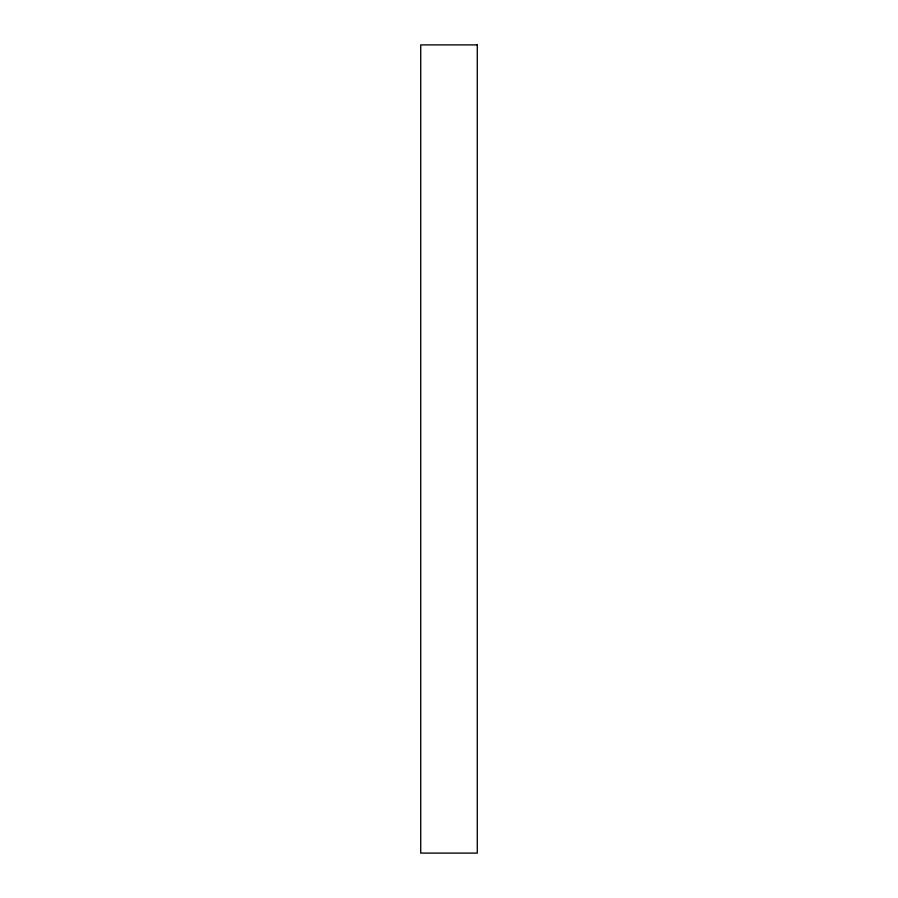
<?xml version="1.0" encoding="UTF-8"?>
<svg xmlns="http://www.w3.org/2000/svg" width="898" height="898" viewBox="0 0 898 898"><rect width="100%" height="100%" fill="white"/><g stroke="black" fill="none" stroke-linecap="round" stroke-linejoin="round"><path stroke-width="1.35" d="M477.287 44.9L420.713 44.9L420.713 853.1L477.287 853.1L477.287 44.9"/></g></svg>
